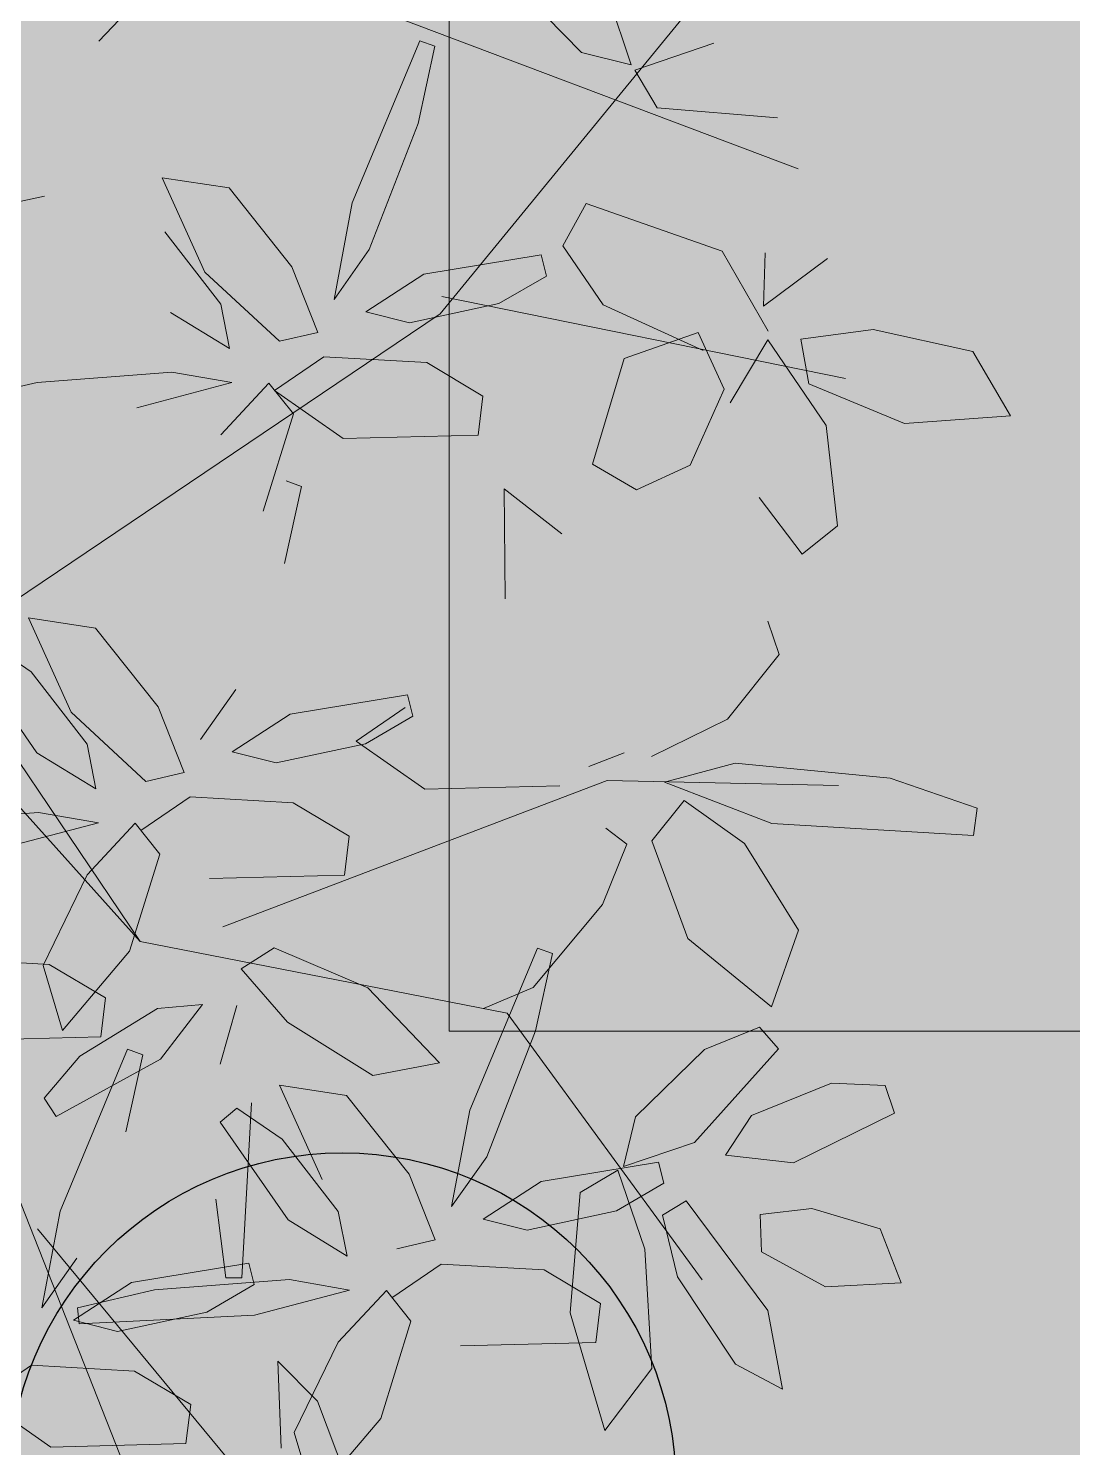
# Model space of a CAD drawing. Header units: metres. Extents: x 349703 to 349913, y 9282546 to 9282694.
# Drawn here: x 349718.653 to 349719.342, y 9282657.253 to 9282658.189 of the extents above; entities that cross this region are included whole.
import ezdxf

# ---------------------------------------------------------------- set-up
doc = ezdxf.new("R2010")
doc.units = ezdxf.units.M
doc.header["$LTSCALE"] = 0.25
for name, color, linetype, lineweight in [('AREA-VERDE', 3, 'CONTINUOUS', 9), ('ARQ-FONDO', 253, 'CONTINUOUS', 9), ('LLORAD-SIMB', 1, 'CONTINUOUS', 25)]:
    doc.layers.add(name, color=color, linetype=linetype, lineweight=lineweight)

# ---------------------------------------------------------------- blocks, each defined once
blk = doc.blocks.new('ARR2')
at = {"layer": 'ARQ-FONDO', "lineweight": 5}
for p, q in [((2741.7422, 1214.9411), (2742.4277, 1214.6823)), ((2741.7609, 1214.8039), (2741.8498, 1214.897)), ((2742.0863, 1214.5442), (2742.3668, 1214.8866)), ((2742.1569, 1214.8589), (2742.2212, 1214.7932)), ((2742.2684, 1214.7816), (2742.2457, 1214.8494)), ((2742.0026, 1214.6501), (2742.0671, 1214.8044)), ((2742.0814, 1214.7992), (2742.0654, 1214.7255)), ((2742.0671, 1214.8044), (2742.0814, 1214.7992)), ((2742.3472, 1214.8022), (2742.272, 1214.7764)), ((2742.2212, 1214.7932), (2742.2684, 1214.7816)), ((2742.272, 1214.7764), (2742.2932, 1214.7405)), ((2742.2932, 1214.7405), (2742.4079, 1214.731)), ((2742.0654, 1214.7255), (2742.0188, 1214.6054)), ((2741.8213, 1214.6739), (2741.8852, 1214.6641)), ((2741.862, 1214.5838), (2741.8213, 1214.6739)), ((2741.8852, 1214.6641), (2741.9449, 1214.5891)), ((2741.7092, 1214.6562), (2741.6241, 1214.6378)), ((2741.9852, 1214.558), (2742.0026, 1214.6501)), ((2742.2254, 1214.6493), (2742.2034, 1214.6091)), ((2742.3553, 1214.6039), (2742.2254, 1214.6493)), ((2741.8239, 1214.6223), (2741.8772, 1214.5534)), ((2742.2034, 1214.6091), (2742.2417, 1214.5529)), ((2742.0188, 1214.6054), (2741.9852, 1214.558)), ((2742.0707, 1214.5821), (2742.1825, 1214.6004)), ((2742.1825, 1214.6004), (2742.1877, 1214.5802)), ((2742.3991, 1214.5276), (2742.3553, 1214.6039)), ((2742.3961, 1214.6022), (2742.3945, 1214.5515)), ((2742.3945, 1214.5515), (2742.4557, 1214.597)), ((2741.9332, 1214.518), (2741.862, 1214.5838)), ((2741.9449, 1214.5891), (2741.9697, 1214.5265)), ((2742.0155, 1214.5462), (2742.0707, 1214.5821)), ((2742.1877, 1214.5802), (2742.1424, 1214.554)), ((2741.8772, 1214.5534), (2741.8856, 1214.511)), ((2742.1424, 1214.554), (2742.0573, 1214.5355)), ((2742.088, 1214.5607), (2742.4728, 1214.4827)), ((2742.2417, 1214.5529), (2742.3371, 1214.5093)), ((2741.5502, 1214.183), (2742.0863, 1214.5442)), ((2741.8856, 1214.511), (2741.8295, 1214.5454)), ((2742.0573, 1214.5355), (2742.0155, 1214.5462)), ((2741.9697, 1214.5265), (2741.9332, 1214.518)), ((2742.3322, 1214.5263), (2742.2618, 1214.5016)), ((2742.3572, 1214.4723), (2742.3322, 1214.5263)), ((2742.4991, 1214.5291), (2742.4303, 1214.5202)), ((2742.5941, 1214.5084), (2742.4991, 1214.5291)), ((2742.3988, 1214.5195), (2742.3627, 1214.4594)), ((2742.4542, 1214.4377), (2742.3988, 1214.5195)), ((2742.4303, 1214.5202), (2742.4377, 1214.4774)), ((2741.9754, 1214.5032), (2741.9284, 1214.4711)), ((2742.0736, 1214.4977), (2741.9754, 1214.5032)), ((2742.1271, 1214.4658), (2742.0736, 1214.4977)), ((2742.2618, 1214.5016), (2742.2315, 1214.4009)), ((2742.6301, 1214.4471), (2742.5941, 1214.5084)), ((2741.7022, 1214.4789), (2741.8307, 1214.4885)), ((2741.8307, 1214.4885), (2741.8879, 1214.4786)), ((2741.6288, 1214.4617), (2741.7022, 1214.4789)), ((2741.8879, 1214.4786), (2741.7973, 1214.4547)), ((2741.8772, 1214.4288), (2741.9231, 1214.4781)), ((2741.9231, 1214.4781), (2741.9465, 1214.4488)), ((2741.9284, 1214.4711), (2741.9939, 1214.4254)), ((2742.3248, 1214.3999), (2742.3572, 1214.4723)), ((2742.4377, 1214.4774), (2742.529, 1214.4396)), ((2742.1226, 1214.4285), (2742.1271, 1214.4658)), ((2741.9465, 1214.4488), (2741.9177, 1214.3562)), ((2742.529, 1214.4396), (2742.6301, 1214.4471)), ((2742.4652, 1214.3423), (2742.4542, 1214.4377)), ((2741.9939, 1214.4254), (2742.1226, 1214.4285)), ((2742.2315, 1214.4009), (2742.2736, 1214.3766)), ((2742.2736, 1214.3766), (2742.3248, 1214.3999)), ((2741.9541, 1214.3798), (2741.9381, 1214.3062)), ((2741.9397, 1214.3851), (2741.9541, 1214.3798)), ((2742.1474, 1214.3773), (2742.1484, 1214.2727)), ((2742.2023, 1214.3344), (2742.1474, 1214.3773)), ((2742.3904, 1214.3691), (2742.4313, 1214.3153)), ((2742.4313, 1214.3153), (2742.4652, 1214.3423)), ((2741.6939, 1214.2545), (2741.7579, 1214.2447)), ((2741.7346, 1214.1645), (2741.6939, 1214.2545)), ((2741.7579, 1214.2447), (2741.8176, 1214.1698)), ((2742.3988, 1214.2512), (2742.4094, 1214.2196)), ((2741.6534, 1214.2325), (2741.6966, 1214.2029)), ((2741.7021, 1214.126), (2741.6375, 1214.2191)), ((2742.4094, 1214.2196), (2742.3603, 1214.1579)), ((2741.6966, 1214.2029), (2741.7499, 1214.134)), ((2741.8915, 1214.1861), (2741.8579, 1214.1387)), ((2741.9433, 1214.1627), (2742.0552, 1214.1811)), ((2742.0552, 1214.1811), (2742.0604, 1214.1609)), ((2741.8058, 1214.0986), (2741.7346, 1214.1645)), ((2741.8176, 1214.1698), (2741.8423, 1214.1071)), ((2741.8881, 1214.1269), (2741.9433, 1214.1627)), ((2742.0531, 1214.1691), (2742.0062, 1214.137)), ((2742.0604, 1214.1609), (2742.0151, 1214.1346)), ((2741.5062, 1214.1534), (2741.9224, 1213.0996)), ((2741.6594, 1214.1552), (2741.8003, 1213.9461)), ((2742.3603, 1214.1579), (2742.2877, 1214.1225)), ((2741.7499, 1214.134), (2741.7583, 1214.0916)), ((2742.0151, 1214.1346), (2741.93, 1214.1162)), ((2742.0062, 1214.137), (2742.0717, 1214.0912)), ((2741.6422, 1214.1223), (2741.8003, 1213.9461)), ((2741.7583, 1214.0916), (2741.7021, 1214.126)), ((2741.93, 1214.1162), (2741.8881, 1214.1269)), ((2742.2281, 1214.113), (2742.2618, 1214.1258)), ((2741.8423, 1214.1071), (2741.8058, 1214.0986)), ((2742.3676, 1214.116), (2742.3003, 1214.0979)), ((2742.5152, 1214.1017), (2742.3676, 1214.116)), ((2741.8793, 1213.96), (2742.2455, 1214.0994)), ((2742.0717, 1214.0912), (2742.2004, 1214.0943)), ((2742.2455, 1214.0994), (2742.4659, 1214.0946)), ((2742.3003, 1214.0979), (2742.4025, 1214.0584)), ((2742.5982, 1214.0733), (2742.5152, 1214.1017)), ((2741.848, 1214.0839), (2741.8011, 1214.0518)), ((2741.9463, 1214.0783), (2741.848, 1214.0839)), ((2741.9998, 1214.0464), (2741.9463, 1214.0783)), ((2742.319, 1214.0806), (2742.288, 1214.042)), ((2742.3766, 1214.0395), (2742.319, 1214.0806)), ((2741.5749, 1214.0596), (2741.7034, 1214.0691)), ((2741.7034, 1214.0691), (2741.7606, 1214.0592)), ((2742.5948, 1214.0471), (2742.5982, 1214.0733)), ((2741.7606, 1214.0592), (2741.67, 1214.0353)), ((2741.7499, 1214.0095), (2741.7958, 1214.0588)), ((2741.7958, 1214.0588), (2741.8191, 1214.0294)), ((2742.2444, 1214.0542), (2742.2642, 1214.0389)), ((2742.4025, 1214.0584), (2742.5948, 1214.0471)), ((2741.9953, 1214.0092), (2741.9998, 1214.0464)), ((2742.2642, 1214.0389), (2742.2411, 1213.9814)), ((2742.288, 1214.042), (2742.3223, 1213.9488)), ((2742.428, 1213.957), (2742.3766, 1214.0395)), ((2741.8191, 1214.0294), (2741.7904, 1213.9369)), ((2741.7079, 1213.9233), (2741.7499, 1214.0095)), ((2741.8666, 1214.006), (2741.9953, 1214.0092)), ((2742.2411, 1213.9814), (2742.1749, 1213.9023)), ((2742.4021, 1213.884), (2742.428, 1213.957)), ((2741.8003, 1213.9461), (2742.1503, 1213.8779)), ((2742.3223, 1213.9488), (2742.4021, 1213.884)), ((2741.7138, 1213.9242), (2741.6155, 1213.9298)), ((2741.7904, 1213.9369), (2741.7265, 1213.8614)), ((2741.8967, 1213.9201), (2741.9283, 1213.9402)), ((2741.9283, 1213.9402), (2742.0173, 1213.9018)), ((2742.1146, 1213.7855), (2742.179, 1213.9399)), ((2742.1934, 1213.9346), (2742.1774, 1213.861)), ((2742.179, 1213.9399), (2742.1934, 1213.9346)), ((2741.7265, 1213.8614), (2741.7079, 1213.9233)), ((2741.7673, 1213.8923), (2741.7138, 1213.9242)), ((2741.9409, 1213.8692), (2741.8967, 1213.9201)), ((2741.7628, 1213.8551), (2741.7673, 1213.8923)), ((2742.0173, 1213.9018), (2742.0857, 1213.8304)), ((2742.1749, 1213.9023), (2742.1278, 1213.8821)), ((2741.7429, 1213.8367), (2741.817, 1213.8824)), ((2741.817, 1213.8824), (2741.86, 1213.8862)), ((2741.86, 1213.8862), (2741.8199, 1213.834)), ((2741.8766, 1213.8293), (2741.8925, 1213.8851)), ((2742.1503, 1213.8779), (2742.336, 1213.6237)), ((2742.0221, 1213.8184), (2741.9409, 1213.8692)), ((2742.3906, 1213.8645), (2742.3383, 1213.8433)), ((2742.4089, 1213.8437), (2742.3906, 1213.8645)), ((2741.634, 1213.8519), (2741.7628, 1213.8551)), ((2742.1774, 1213.861), (2742.1308, 1213.7408)), ((2741.7089, 1213.7968), (2741.7429, 1213.8367)), ((2741.7241, 1213.6891), (2741.7885, 1213.8435)), ((2741.8029, 1213.8382), (2741.7869, 1213.7646)), ((2741.7885, 1213.8435), (2741.8029, 1213.8382)), ((2742.3383, 1213.8433), (2742.2725, 1213.7791)), ((2742.3288, 1213.7546), (2742.4089, 1213.8437)), ((2741.8199, 1213.834), (2741.7205, 1213.7795)), ((2742.0857, 1213.8304), (2742.0221, 1213.8184)), ((2741.9332, 1213.8093), (2741.9972, 1213.7995)), ((2741.9739, 1213.7192), (2741.9332, 1213.8093)), ((2742.4594, 1213.8111), (2742.3832, 1213.7802)), ((2742.5104, 1213.8088), (2742.4594, 1213.8111)), ((2742.5194, 1213.7825), (2742.5104, 1213.8088)), ((2741.7205, 1213.7795), (2741.7089, 1213.7968)), ((2741.9972, 1213.7995), (2742.0569, 1213.7245)), ((2741.8768, 1213.7739), (2741.8927, 1213.7873)), ((2741.8927, 1213.7873), (2741.9359, 1213.7577)), ((2741.9067, 1213.7925), (2741.8973, 1213.6255)), ((2742.0972, 1213.6935), (2742.1146, 1213.7855)), ((2742.4231, 1213.7351), (2742.5194, 1213.7825)), ((2741.9414, 1213.6808), (2741.8768, 1213.7739)), ((2742.2725, 1213.7791), (2742.261, 1213.7318)), ((2742.3832, 1213.7802), (2742.3584, 1213.7424)), ((2741.9359, 1213.7577), (2741.9892, 1213.6888)), ((2742.261, 1213.7318), (2742.3288, 1213.7546)), ((2742.1308, 1213.7408), (2742.0972, 1213.6935)), ((2742.3584, 1213.7424), (2742.4231, 1213.7351)), ((2742.1826, 1213.7175), (2742.2945, 1213.7358)), ((2742.2558, 1213.7282), (2742.2199, 1213.707)), ((2742.2816, 1213.653), (2742.2558, 1213.7282)), ((2742.2945, 1213.7358), (2742.2997, 1213.7157)), ((2742.0569, 1213.7245), (2742.0816, 1213.6619)), ((2742.1274, 1213.6816), (2742.1826, 1213.7175)), ((2742.2997, 1213.7157), (2742.2544, 1213.6894)), ((2741.882, 1213.6257), (2741.8726, 1213.7005)), ((2742.2199, 1213.707), (2742.2103, 1213.5924)), ((2741.7067, 1213.5971), (2741.7241, 1213.6891)), ((2741.9892, 1213.6888), (2741.9976, 1213.6464)), ((2742.2544, 1213.6894), (2742.1693, 1213.671)), ((2742.3208, 1213.6989), (2742.2982, 1213.6853)), ((2742.3986, 1213.5945), (2742.3208, 1213.6989)), ((2742.4407, 1213.6918), (2742.3913, 1213.6861)), ((2742.3913, 1213.6861), (2742.3926, 1213.6504)), ((2742.5059, 1213.6724), (2742.4407, 1213.6918)), ((2741.9976, 1213.6464), (2741.9414, 1213.6808)), ((2742.1693, 1213.671), (2742.1274, 1213.6816)), ((2742.2982, 1213.6853), (2742.3127, 1213.6266)), ((2741.7026, 1213.6723), (2742.0451, 1213.2589)), ((2742.0816, 1213.6619), (2742.0451, 1213.6534)), ((2742.5257, 1213.6207), (2742.5059, 1213.6724)), ((2742.2881, 1213.5393), (2742.2816, 1213.653)), ((2742.3926, 1213.6504), (2742.4536, 1213.6169)), ((2741.7402, 1213.6445), (2741.7067, 1213.5971)), ((2741.7921, 1213.6211), (2741.904, 1213.6395)), ((2741.904, 1213.6395), (2741.9092, 1213.6193)), ((2742.0873, 1213.6387), (2742.0404, 1213.6066)), ((2742.1856, 1213.6331), (2742.0873, 1213.6387)), ((2742.2391, 1213.6012), (2742.1856, 1213.6331)), ((2741.7369, 1213.5853), (2741.7921, 1213.6211)), ((2741.8142, 1213.6143), (2741.9427, 1213.6239)), ((2741.9092, 1213.6193), (2741.8639, 1213.593)), ((2741.8973, 1213.6255), (2741.882, 1213.6257)), ((2741.9427, 1213.6239), (2741.9999, 1213.614)), ((2742.3127, 1213.6266), (2742.3679, 1213.5432)), ((2742.4536, 1213.6169), (2742.5257, 1213.6207)), ((2741.7408, 1213.5971), (2741.8142, 1213.6143)), ((2741.9999, 1213.614), (2741.9093, 1213.5901)), ((2741.9892, 1213.5642), (2742.0351, 1213.6136)), ((2742.0351, 1213.6136), (2742.0584, 1213.5842)), ((2741.7423, 1213.5819), (2741.7408, 1213.5971)), ((2741.8639, 1213.593), (2741.7788, 1213.5746)), ((2742.2103, 1213.5924), (2742.2433, 1213.4802)), ((2742.2346, 1213.5639), (2742.2391, 1213.6012)), ((2742.4128, 1213.5195), (2742.3986, 1213.5945)), ((2741.7788, 1213.5746), (2741.7369, 1213.5853)), ((2741.9093, 1213.5901), (2741.7423, 1213.5819)), ((2742.0584, 1213.5842), (2742.0297, 1213.4917)), ((2741.9472, 1213.4781), (2741.9892, 1213.5642)), ((2742.1058, 1213.5608), (2742.2346, 1213.5639)), ((2741.6968, 1213.5423), (2741.6499, 1213.5102)), ((2741.7951, 1213.5367), (2741.6968, 1213.5423)), ((2741.9318, 1213.5462), (2741.9348, 1213.4632)), ((2741.9696, 1213.508), (2741.9318, 1213.5462)), ((2742.2433, 1213.4802), (2742.2881, 1213.5393)), ((2742.3679, 1213.5432), (2742.4128, 1213.5195)), ((2741.8486, 1213.5048), (2741.7951, 1213.5367)), ((2741.6499, 1213.5102), (2741.7153, 1213.4644)), ((2741.844, 1213.4676), (2741.8486, 1213.5048)), ((2742.0086, 1213.404), (2741.9696, 1213.508)), ((2742.0297, 1213.4917), (2741.9658, 1213.4162)), ((2741.9658, 1213.4162), (2741.9472, 1213.4781)), ((2741.7153, 1213.4644), (2741.844, 1213.4676))]:
    blk.add_line(p, q, dxfattribs=at)

msp = doc.modelspace()

# ---------------------------------------------------------------- hatches: boundary and pattern name
at = {"layer": 'AREA-VERDE', "lineweight": 0, "true_color": 0xc4e4b2, "transparency": 33554687}
h = msp.add_hatch(color=3, dxfattribs=at)
h.dxf.hatch_style = 1
h.paths.add_polyline_path([(349745.50611, 9282662.06576), (349717.93066, 9282662.06576), (349717.93066, 9282656.55612), (349745.50611, 9282656.55612)])
h.paths.add_polyline_path([(349744.50611, 9282661.06576), (349744.50611, 9282657.55612), (349718.93066, 9282657.55612), (349718.93066, 9282661.06576)], flags=16)
at = {"layer": 'AREA-VERDE', "lineweight": 0, "true_color": 0xc4e4b2, "transparency": 33554610}
h = msp.add_hatch(color=3, dxfattribs=at)
h.dxf.hatch_style = 1
h.paths.add_polyline_path([(349744.50611, 9282661.06576), (349718.93066, 9282661.06576), (349718.93066, 9282657.55612), (349744.50611, 9282657.55612)])

# ---------------------------------------------------------------- linework, layer by layer
at = {"layer": 'ARQ-FONDO'}
msp.add_lwpolyline([(349718.93047, 9282661.08819), (349744.50611, 9282661.09105), (349744.50611, 9282657.53061), (349718.93047, 9282657.52775)], close=True, dxfattribs=at)
at = {"layer": 'LLORAD-SIMB'}
msp.add_circle((349718.86, 9282657.2275), 0.22, dxfattribs=at)

# ---------------------------------------------------------------- block references
at = {"layer": 'ARQ-FONDO', "xscale": 0.6917913537138002, "yscale": 0.6917913537138002, "zscale": 0.6917913537138002}
msp.add_blockref('ARR2', (347821.97288, 9281817.78943), dxfattribs=at)

doc.saveas('drawing.dxf')
